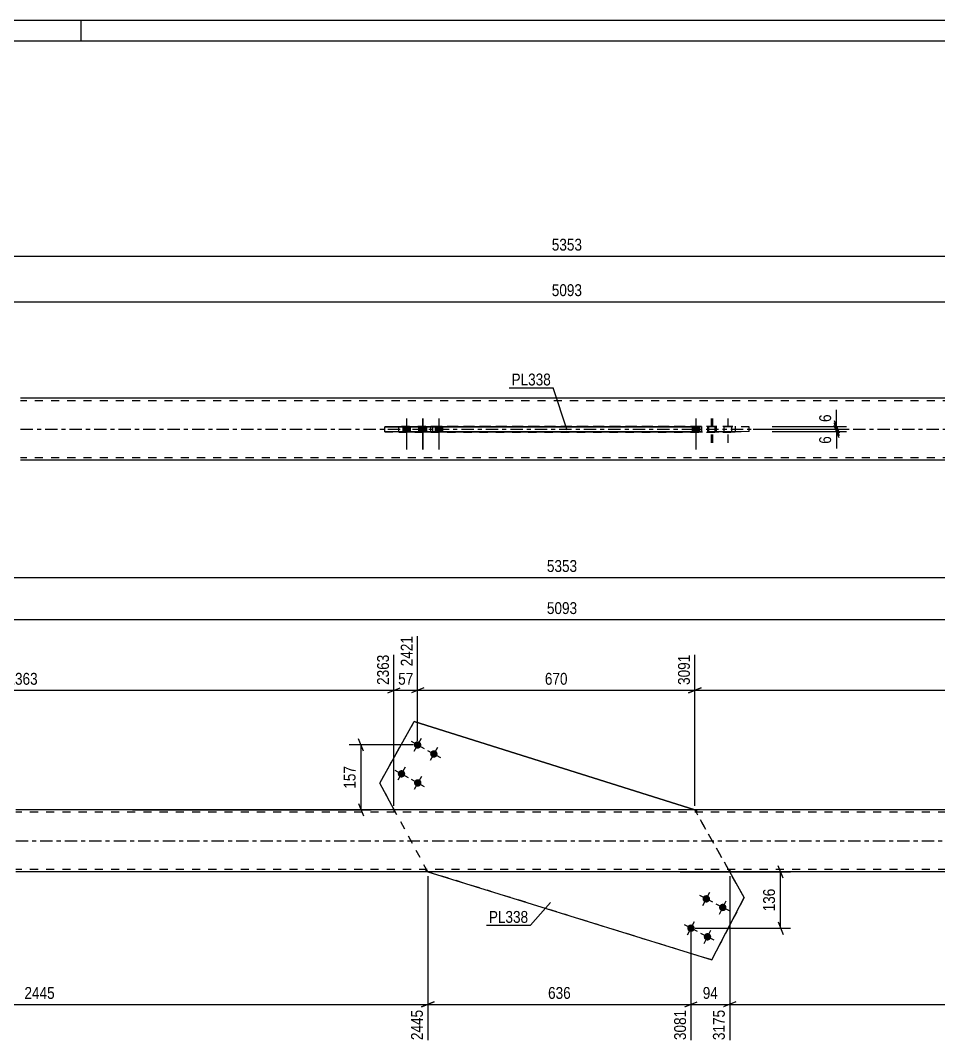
# Model space of a CAD drawing. Header units: millimetres. Extents: x 0 to 594, y 0 to 420.
# Drawn here: x 159.4 to 381.3, y 172.9 to 420 of the extents above; entities that cross this region are included whole.
import ezdxf

# ---------------------------------------------------------------- set-up
doc = ezdxf.new("R2010")
doc.units = ezdxf.units.MM
doc.linetypes.add('DXK_LINE_DOT2', pattern=[3.9198, 1.9599, -1.9599])
doc.linetypes.add('DXK_LINE_DOT3', pattern=[5.9187, 2.979, -0.9799, 0.9799, -0.9799])
doc.styles.add('Arial Narrow', font='ARIALN.TTF', dxfattribs={"height": 0.2})

# ---------------------------------------------------------------- blocks, each defined once
blk = doc.blocks.new('Unknown-580874430-1129')
at = {"color": 5, "linetype": 'Continuous'}
for p, q in [((594, 420), (0, 420)), ((174, 415), (174, 420)), ((589, 415), (5, 415))]:
    blk.add_line(p, q, dxfattribs=at)
blk = doc.blocks.new('Part-580874430-1912 - 1901')
at = {"color": 2, "linetype": 'Continuous'}
for p, q in [((422.32, 229.19), (158.23, 229.19)), ((422.32, 214.19), (158.23, 214.19))]:
    blk.add_line(p, q, dxfattribs=at)
at = {"color": 7, "linetype": 'DXK_LINE_DOT2'}
for p, q in [((422.32, 228.59), (158.23, 228.59)), ((249.63, 229.19), (249.63, 228.59)), ((322.82, 229.19), (322.82, 228.59)), ((422.32, 214.79), (158.23, 214.79)), ((257.41, 214.19), (257.41, 214.79)), ((330.92, 214.19), (330.92, 214.79))]:
    blk.add_line(p, q, dxfattribs=at)
at = {"color": 7, "linetype": 'DXK_LINE_DOT3'}
blk.add_line((158.23, 221.69), (422.32, 221.69), dxfattribs=at)
blk = doc.blocks.new('Part-580874430-1943 - 1901')
at = {"color": 2, "linetype": 'Continuous'}
for p, q in [((246.23, 235.66), (254.5, 250.51)), ((322.38, 229.19), (254.5, 250.51)), ((254.5, 250.51), (322.38, 229.19)), ((249.73, 229.19), (246.23, 235.66)), ((257.84, 214.19), (326.45, 192.89)), ((334.32, 207.96), (330.81, 214.19)), ((326.45, 192.89), (334.32, 207.96))]:
    blk.add_line(p, q, dxfattribs=at)
at = {"color": 7, "linetype": 'DXK_LINE_DOT2'}
for p, q in [((246.23, 235.66), (254.5, 250.51)), ((254.5, 250.51), (254.5, 250.51)), ((246.23, 235.66), (246.23, 235.66)), ((257.84, 214.19), (246.23, 235.66)), ((257.84, 214.19), (249.73, 229.19)), ((322.38, 229.19), (322.38, 229.19)), ((322.58, 228.84), (322.38, 229.19)), ((322.38, 229.19), (322.38, 229.19)), ((334.32, 207.96), (322.38, 229.19)), ((330.81, 214.19), (322.58, 228.84)), ((257.84, 214.19), (257.84, 214.19)), ((326.45, 192.89), (257.84, 214.19)), ((334.32, 207.96), (326.45, 192.89)), ((334.32, 207.96), (334.32, 207.96)), ((326.45, 192.89), (326.45, 192.89))]:
    blk.add_line(p, q, dxfattribs=at)
blk = doc.blocks.new('Bolt-580874430-1946 - 1901')
at = {"linetype": 'Continuous'}
for points in [[(255.37, 245.78), (255.55, 245.76), (255.73, 245.7), (255.9, 245.6), (256.04, 245.48), (256.15, 245.33), (256.22, 245.15), (256.26, 244.97), (256.26, 244.78), (256.22, 244.6), (256.15, 244.43), (256.04, 244.27), (255.9, 244.15), (255.73, 244.05), (255.55, 244), (255.37, 243.98), (255.18, 244), (255, 244.05), (254.84, 244.15), (254.7, 244.27), (254.59, 244.43), (254.51, 244.6), (254.47, 244.78), (254.47, 244.97), (254.51, 245.15), (254.59, 245.33), (254.7, 245.48), (254.84, 245.6), (255, 245.7), (255.18, 245.76)], [(259.3, 243.59), (259.49, 243.57), (259.66, 243.51), (259.83, 243.41), (259.97, 243.29), (260.08, 243.14), (260.15, 242.96), (260.19, 242.78), (260.19, 242.59), (260.15, 242.41), (260.08, 242.24), (259.97, 242.08), (259.83, 241.96), (259.66, 241.86), (259.49, 241.81), (259.3, 241.79), (259.11, 241.81), (258.93, 241.86), (258.77, 241.96), (258.63, 242.08), (258.52, 242.24), (258.44, 242.41), (258.4, 242.59), (258.4, 242.78), (258.44, 242.96), (258.52, 243.14), (258.63, 243.29), (258.77, 243.41), (258.93, 243.51), (259.11, 243.57)], [(251.47, 238.79), (251.66, 238.77), (251.84, 238.71), (252, 238.62), (252.14, 238.49), (252.25, 238.34), (252.33, 238.17), (252.37, 237.98), (252.37, 237.79), (252.33, 237.61), (252.25, 237.44), (252.14, 237.29), (252, 237.16), (251.84, 237.07), (251.66, 237.01), (251.47, 236.99), (251.29, 237.01), (251.11, 237.07), (250.94, 237.16), (250.8, 237.29), (250.69, 237.44), (250.62, 237.61), (250.58, 237.79), (250.58, 237.98), (250.62, 238.17), (250.69, 238.34), (250.8, 238.49), (250.94, 238.62), (251.11, 238.71), (251.29, 238.77)], [(255.4, 236.6), (255.59, 236.58), (255.77, 236.52), (255.93, 236.43), (256.07, 236.3), (256.18, 236.15), (256.26, 235.98), (256.3, 235.79), (256.3, 235.6), (256.26, 235.42), (256.18, 235.25), (256.07, 235.09), (255.93, 234.97), (255.77, 234.87), (255.59, 234.82), (255.4, 234.8), (255.22, 234.82), (255.04, 234.87), (254.88, 234.97), (254.74, 235.09), (254.63, 235.25), (254.55, 235.42), (254.51, 235.6), (254.51, 235.79), (254.55, 235.98), (254.63, 236.15), (254.74, 236.3), (254.88, 236.43), (255.04, 236.52), (255.22, 236.58)]]:
    blk.add_hatch(color=1, dxfattribs=at).paths.add_polyline_path(points)
at = {"color": 1, "linetype": 'Continuous'}
for p, q in [((253.8, 245.75), (256.94, 244)), ((256.24, 246.45), (254.49, 243.3)), ((257.73, 243.56), (260.87, 241.81)), ((260.17, 244.26), (258.42, 241.11)), ((249.9, 238.76), (253.05, 237.01)), ((252.35, 239.46), (250.6, 236.32)), ((256.28, 237.27), (254.53, 234.13)), ((253.83, 236.57), (256.98, 234.82))]:
    blk.add_line(p, q, dxfattribs=at)
blk = doc.blocks.new('Bolt-580874430-1947 - 1901')
at = {"linetype": 'Continuous'}
for points in [[(325.15, 208.57), (325.33, 208.55), (325.51, 208.49), (325.67, 208.4), (325.81, 208.27), (325.92, 208.12), (326, 207.95), (326.04, 207.76), (326.04, 207.58), (326, 207.39), (325.92, 207.22), (325.81, 207.07), (325.67, 206.94), (325.51, 206.85), (325.33, 206.79), (325.15, 206.77), (324.96, 206.79), (324.78, 206.85), (324.62, 206.94), (324.48, 207.07), (324.37, 207.22), (324.29, 207.39), (324.25, 207.58), (324.25, 207.76), (324.29, 207.95), (324.37, 208.12), (324.48, 208.27), (324.62, 208.4), (324.78, 208.49), (324.96, 208.55)], [(329.13, 206.49), (329.32, 206.47), (329.5, 206.41), (329.66, 206.31), (329.8, 206.19), (329.91, 206.04), (329.99, 205.86), (330.03, 205.68), (330.03, 205.49), (329.99, 205.31), (329.91, 205.14), (329.8, 204.98), (329.66, 204.86), (329.5, 204.76), (329.32, 204.71), (329.13, 204.69), (328.95, 204.71), (328.77, 204.76), (328.61, 204.86), (328.47, 204.98), (328.35, 205.14), (328.28, 205.31), (328.24, 205.49), (328.24, 205.68), (328.28, 205.86), (328.35, 206.04), (328.47, 206.19), (328.61, 206.31), (328.77, 206.41), (328.95, 206.47)], [(321.44, 201.48), (321.63, 201.46), (321.81, 201.4), (321.97, 201.31), (322.11, 201.18), (322.22, 201.03), (322.3, 200.86), (322.34, 200.67), (322.34, 200.48), (322.3, 200.3), (322.22, 200.13), (322.11, 199.98), (321.97, 199.85), (321.81, 199.76), (321.63, 199.7), (321.44, 199.68), (321.26, 199.7), (321.08, 199.76), (320.91, 199.85), (320.77, 199.98), (320.66, 200.13), (320.59, 200.3), (320.55, 200.48), (320.55, 200.67), (320.59, 200.86), (320.66, 201.03), (320.77, 201.18), (320.91, 201.31), (321.08, 201.4), (321.26, 201.46)], [(325.43, 199.39), (325.62, 199.38), (325.8, 199.32), (325.96, 199.22), (326.1, 199.1), (326.21, 198.94), (326.29, 198.77), (326.33, 198.59), (326.33, 198.4), (326.29, 198.22), (326.21, 198.04), (326.1, 197.89), (325.96, 197.77), (325.8, 197.67), (325.62, 197.61), (325.43, 197.59), (325.24, 197.61), (325.07, 197.67), (324.9, 197.77), (324.76, 197.89), (324.65, 198.04), (324.58, 198.22), (324.54, 198.4), (324.54, 198.59), (324.58, 198.77), (324.65, 198.94), (324.76, 199.1), (324.9, 199.22), (325.07, 199.32), (325.24, 199.38)]]:
    blk.add_hatch(color=1, dxfattribs=at).paths.add_polyline_path(points)
at = {"color": 1, "linetype": 'Continuous'}
for p, q in [((326.74, 206.84), (323.55, 208.5)), ((324.31, 206.07), (325.98, 209.27)), ((330.73, 204.75), (327.54, 206.42)), ((328.3, 203.99), (329.97, 207.18)), ((323.04, 199.75), (319.85, 201.41)), ((320.61, 198.98), (322.28, 202.17)), ((327.03, 197.66), (323.84, 199.33)), ((324.6, 196.9), (326.26, 200.09))]:
    blk.add_line(p, q, dxfattribs=at)
blk = doc.blocks.new('Part-580874430-2336 - 2328')
at = {"color": 2, "linetype": 'Continuous'}
for p, q in [((259.02, 321.79), (247.41, 321.77)), ((247.41, 320.57), (247.41, 321.77)), ((247.41, 321.77), (255.68, 321.75)), ((255.68, 321.75), (323.57, 321.77)), ((255.68, 320.55), (255.68, 321.75)), ((324, 321.82), (259.02, 321.79)), ((323.57, 320.57), (323.57, 321.77)), ((324, 321.77), (323.57, 321.77)), ((255.68, 320.55), (247.41, 320.57)), ((323.57, 320.57), (255.68, 320.55)), ((324, 320.57), (323.57, 320.57))]:
    blk.add_line(p, q, dxfattribs=at)
at = {"color": 7, "linetype": 'DXK_LINE_DOT2'}
for p, q in [((259.02, 320.59), (259.02, 321.79)), ((327.64, 321.82), (324, 321.82)), ((335.5, 321.8), (324, 321.77)), ((327.64, 320.62), (327.64, 321.82)), ((335.5, 321.8), (327.64, 321.82)), ((335.5, 320.6), (335.5, 321.8)), ((247.41, 320.57), (259.02, 320.59)), ((259.02, 320.59), (327.64, 320.62)), ((335.5, 320.6), (324, 320.57)), ((327.64, 320.62), (335.5, 320.6))]:
    blk.add_line(p, q, dxfattribs=at)
blk = doc.blocks.new('Part-580874430-2367 - 2328')
at = {"color": 2, "linetype": 'Continuous'}
for p, q in [((423.5, 328.68), (159.41, 328.68)), ((250.81, 321.87), (324, 321.87)), ((250.81, 321.87), (250.81, 321.76)), ((258.6, 321.75), (258.6, 321.87)), ((324, 321.87), (324, 320.47)), ((250.81, 320.56), (250.81, 320.47)), ((250.81, 320.47), (250.81, 320.47)), ((324, 320.47), (250.81, 320.47)), ((258.6, 320.49), (258.6, 320.55)), ((258.6, 320.49), (258.6, 320.49)), ((324, 320.49), (258.6, 320.49)), ((423.5, 313.68), (159.41, 313.68))]:
    blk.add_line(p, q, dxfattribs=at)
at = {"color": 7, "linetype": 'DXK_LINE_DOT2'}
for p, q in [((423.5, 328.08), (159.41, 328.08)), ((324, 321.87), (250.81, 321.87)), ((250.81, 320.47), (250.81, 321.76)), ((258.6, 321.89), (258.6, 321.87)), ((258.6, 321.87), (258.6, 321.89)), ((258.6, 321.89), (332.1, 321.89)), ((258.6, 321.89), (258.6, 321.89)), ((258.6, 321.89), (332.1, 321.89)), ((258.6, 320.49), (258.6, 321.75)), ((332.1, 321.89), (332.1, 320.49)), ((250.81, 320.47), (324, 320.47)), ((258.6, 320.49), (332.1, 320.49)), ((332.1, 320.49), (324, 320.49)), ((423.5, 314.28), (159.41, 314.28))]:
    blk.add_line(p, q, dxfattribs=at)
at = {"color": 7, "linetype": 'DXK_LINE_DOT3'}
blk.add_line((159.41, 321.18), (423.5, 321.18), dxfattribs=at)
blk = doc.blocks.new('Bolt-580874430-2373 - 2328')
at = {"linetype": 'Continuous'}
for points in [[(253.56, 321.76), (251.76, 321.76), (251.76, 320.56), (253.56, 320.56)], [(257.45, 321.75), (255.65, 321.75), (255.65, 320.55), (257.45, 320.55)], [(257.49, 321.77), (255.69, 321.76), (255.69, 320.56), (257.49, 320.57)], [(261.38, 321.76), (259.58, 321.76), (259.58, 320.56), (261.38, 320.56)]]:
    blk.add_hatch(color=1, dxfattribs=at).paths.add_polyline_path(points)
at = {"color": 1, "linetype": 'Continuous'}
for p, q in [((252.66, 323.76), (252.66, 316.26)), ((256.55, 323.75), (256.55, 316.25)), ((256.59, 323.77), (256.59, 316.27)), ((260.48, 323.76), (260.48, 316.26)), ((251.76, 321.76), (251.76, 320.56)), ((253.56, 321.76), (253.56, 320.56)), ((255.65, 321.75), (255.65, 320.55)), ((255.69, 321.76), (255.69, 320.56)), ((257.45, 321.75), (257.45, 320.55)), ((257.49, 321.77), (257.49, 320.57)), ((259.58, 321.76), (259.58, 320.56)), ((261.38, 321.76), (261.38, 320.56))]:
    blk.add_line(p, q, dxfattribs=at)
blk = doc.blocks.new('Bolt-580874430-2374 - 2328')
at = {"linetype": 'Continuous'}
blk.add_hatch(color=1, dxfattribs=at).paths.add_polyline_path([(321.73, 320.61), (323.53, 320.61), (323.53, 321.81), (321.73, 321.81)])
at = {"color": 1, "linetype": 'Continuous'}
for p, q in [((322.63, 323.81), (322.63, 316.31)), ((321.73, 321.81), (321.73, 320.61)), ((323.53, 321.81), (323.53, 320.61))]:
    blk.add_line(p, q, dxfattribs=at)
at = {"color": 1, "linetype": 'DXK_LINE_DOT2'}
for p, q in [((326.33, 323.8), (326.33, 316.3)), ((326.62, 323.81), (326.62, 316.31)), ((330.32, 323.8), (330.32, 316.3)), ((325.43, 321.8), (325.43, 320.6)), ((325.72, 321.81), (325.72, 320.61)), ((327.23, 321.8), (327.23, 320.6)), ((327.52, 321.81), (327.52, 320.61)), ((329.42, 321.8), (329.42, 320.6)), ((331.22, 321.8), (331.22, 320.6))]:
    blk.add_line(p, q, dxfattribs=at)
blk = doc.blocks.new('StraightDimension-580874430-6500 - 1901')
at = {"color": 7, "linetype": 'Continuous'}
for p, q in [((330.81, 213.19), (330.81, 173.53)), ((321.44, 199.58), (321.44, 173.53)), ((319.94, 181.54), (322.94, 182.74)), ((321.44, 182.14), (330.81, 182.14)), ((332.31, 182.74), (329.31, 181.54))]:
    blk.add_line(p, q, dxfattribs=at)
at = {"color": 0}
blk.add_wipeout([(328.56, 182.89), (328.56, 187.09), (323.7, 187.09), (323.7, 182.89)], dxfattribs=at)
at = {"color": 0, "linetype": 'Continuous'}
blk.add_wipeout([(330.21, 181.44), (326.01, 181.44), (326.01, 172.93), (330.21, 172.93)], dxfattribs=at)
at = {"color": 3, "style": 'Arial Narrow'}
blk.add_text('94', height=2.863, dxfattribs=at).set_placement((324.3, 183.49))
at = {"color": 3, "linetype": 'Continuous', "style": 'Arial Narrow'}
blk.add_text('3175', height=2.863, rotation=90.0002, dxfattribs=at).set_placement((329.61, 173.53))
blk = doc.blocks.new('StraightDimension-580874430-5860 - 1901')
at = {"color": 7, "linetype": 'Continuous'}
for p, q in [((255.37, 245.87), (255.37, 271.19)), ((322.38, 230.19), (322.38, 266.69)), ((256.87, 258.68), (253.87, 257.48)), ((255.37, 258.08), (322.38, 258.08)), ((320.88, 257.48), (323.88, 258.68))]:
    blk.add_line(p, q, dxfattribs=at)
at = {"color": 0, "linetype": 'Continuous'}
blk.add_wipeout([(321.78, 267.29), (317.58, 267.29), (317.58, 258.78), (321.78, 258.78)], dxfattribs=at)
at = {"color": 0}
blk.add_wipeout([(292.22, 258.83), (292.22, 263.03), (285.53, 263.03), (285.53, 258.83)], dxfattribs=at)
at = {"color": 3, "linetype": 'Continuous', "style": 'Arial Narrow'}
blk.add_text('3091', height=2.863, rotation=90.0002, dxfattribs=at).set_placement((321.18, 259.38))
at = {"color": 3, "style": 'Arial Narrow'}
blk.add_text('670', height=2.863, dxfattribs=at).set_placement((286.13, 259.43))
blk = doc.blocks.new('StraightDimension-580874430-5859 - 1901')
at = {"color": 7, "linetype": 'Continuous'}
for p, q in [((322.38, 230.19), (322.38, 266.69)), ((510.42, 231.18), (510.42, 266.69)), ((323.88, 258.68), (320.88, 257.48)), ((322.38, 258.08), (510.42, 258.08)), ((508.92, 257.48), (511.92, 258.68))]:
    blk.add_line(p, q, dxfattribs=at)
at = {"color": 0, "linetype": 'Continuous'}
blk.add_wipeout([(509.82, 267.29), (505.62, 267.29), (505.62, 258.78), (509.82, 258.78)], dxfattribs=at)
at = {"color": 0}
blk.add_wipeout([(420.66, 258.83), (420.66, 263.03), (412.14, 263.03), (412.14, 258.83)], dxfattribs=at)
at = {"color": 3, "linetype": 'Continuous', "style": 'Arial Narrow'}
blk.add_text('5093', height=2.863, rotation=90.0002, dxfattribs=at).set_placement((509.22, 259.38))
at = {"color": 3, "style": 'Arial Narrow'}
blk.add_text('2002', height=2.863, dxfattribs=at).set_placement((412.74, 259.43))
blk = doc.blocks.new('StraightDimension-580874430-6502 - 1901')
at = {"color": 7, "linetype": 'Continuous'}
for p, q in [((257.84, 213.19), (257.84, 173.53)), ((70.13, 212.18), (70.13, 179.02)), ((71.63, 182.74), (68.63, 181.54)), ((70.13, 182.14), (257.84, 182.14)), ((256.34, 181.54), (259.34, 182.74))]:
    blk.add_line(p, q, dxfattribs=at)
at = {"color": 0}
blk.add_wipeout([(168.24, 182.89), (168.24, 187.09), (159.73, 187.09), (159.73, 182.89)], dxfattribs=at)
at = {"color": 0, "linetype": 'Continuous'}
for points in [[(69.53, 181.44), (65.33, 181.44), (65.33, 178.42), (69.53, 178.42)], [(257.24, 181.44), (253.04, 181.44), (253.04, 172.93), (257.24, 172.93)]]:
    blk.add_wipeout(points, dxfattribs=at)
at = {"color": 3, "style": 'Arial Narrow'}
blk.add_text('2445', height=2.863, dxfattribs=at).set_placement((160.33, 183.49))
at = {"color": 3, "linetype": 'Continuous', "style": 'Arial Narrow'}
for s, height, p in [('0', 2.86, (68.93, 179.02)), ('2445', 2.863, (256.64, 173.53))]:
    blk.add_text(s, height=height, rotation=90.0002, dxfattribs=at).set_placement(p)
blk = doc.blocks.new('StraightDimension-580874430-5861 - 1901')
at = {"color": 7, "linetype": 'Continuous'}
for p, q in [((255.37, 245.87), (255.37, 271.19)), ((249.63, 230.19), (249.63, 266.69)), ((248.13, 257.48), (251.13, 258.68)), ((249.63, 258.08), (255.37, 258.08)), ((256.87, 258.68), (253.87, 257.48))]:
    blk.add_line(p, q, dxfattribs=at)
at = {"color": 0}
blk.add_wipeout([(254.92, 258.83), (254.92, 263.03), (250.07, 263.03), (250.07, 258.83)], dxfattribs=at)
at = {"color": 0, "linetype": 'Continuous'}
blk.add_wipeout([(254.77, 271.79), (250.57, 271.79), (250.57, 263.28), (254.77, 263.28)], dxfattribs=at)
at = {"color": 3, "linetype": 'Continuous', "style": 'Arial Narrow'}
blk.add_text('2421', height=2.863, rotation=90.0002, dxfattribs=at).set_placement((254.17, 263.88))
at = {"color": 3, "style": 'Arial Narrow'}
blk.add_text('57', height=2.863, dxfattribs=at).set_placement((250.67, 259.43))
blk = doc.blocks.new('StraightDimension-580874430-2030 - 1901')
at = {"color": 7, "linetype": 'Continuous'}
for p, q in [((343.7, 212.69), (342.5, 215.69)), ((318.82, 214.19), (345.5, 214.19)), ((343.1, 200.58), (343.1, 214.19)), ((322.44, 200.58), (345.5, 200.58)), ((342.5, 202.08), (343.7, 199.08))]:
    blk.add_line(p, q, dxfattribs=at)
at = {"color": 0}
blk.add_wipeout([(342.35, 210.73), (338.15, 210.73), (338.15, 204.04), (342.35, 204.04)], dxfattribs=at)
at = {"color": 3, "style": 'Arial Narrow'}
blk.add_text('136', height=2.863, rotation=90.0002, dxfattribs=at).set_placement((341.75, 204.64))
blk = doc.blocks.new('StraightDimension-580874430-5596 - 1901')
at = {"color": 7, "linetype": 'Continuous'}
blk.add_line((57.13, 285.34), (523.42, 285.34), dxfattribs=at)
at = {"color": 0}
blk.add_wipeout([(294.53, 286.09), (294.53, 290.29), (286.02, 290.29), (286.02, 286.09)], dxfattribs=at)
at = {"color": 3, "style": 'Arial Narrow'}
blk.add_text('5353', height=2.863, dxfattribs=at).set_placement((286.62, 286.69))
blk = doc.blocks.new('StraightDimension-580874430-5792 - 1901')
at = {"color": 7, "linetype": 'Continuous'}
blk.add_line((70.13, 275.17), (510.42, 275.17), dxfattribs=at)
at = {"color": 0}
blk.add_wipeout([(294.53, 275.92), (294.53, 280.12), (286.02, 280.12), (286.02, 275.92)], dxfattribs=at)
at = {"color": 3, "style": 'Arial Narrow'}
blk.add_text('5093', height=2.863, dxfattribs=at).set_placement((286.62, 276.52))
blk = doc.blocks.new('StraightDimension-580874430-5862 - 1901')
at = {"color": 7, "linetype": 'Continuous'}
for p, q in [((249.63, 230.19), (249.63, 266.69)), ((70.13, 230.19), (70.13, 261.21)), ((71.63, 258.68), (68.63, 257.48)), ((70.13, 258.08), (249.63, 258.08)), ((248.13, 257.48), (251.13, 258.68))]:
    blk.add_line(p, q, dxfattribs=at)
at = {"color": 0, "linetype": 'Continuous'}
for points in [[(249.03, 267.29), (244.83, 267.29), (244.83, 258.78), (249.03, 258.78)], [(69.53, 261.81), (65.33, 261.81), (65.33, 258.78), (69.53, 258.78)]]:
    blk.add_wipeout(points, dxfattribs=at)
at = {"color": 0}
blk.add_wipeout([(164.13, 258.83), (164.13, 263.03), (155.62, 263.03), (155.62, 258.83)], dxfattribs=at)
at = {"color": 3, "linetype": 'Continuous', "style": 'Arial Narrow'}
for s, height, p in [('2363', 2.863, (248.43, 259.38)), ('0', 2.86, (68.93, 259.38))]:
    blk.add_text(s, height=height, rotation=90.0002, dxfattribs=at).set_placement(p)
at = {"color": 3, "style": 'Arial Narrow'}
blk.add_text('2363', height=2.863, dxfattribs=at).set_placement((156.22, 259.43))
blk = doc.blocks.new('StraightDimension-580874430-6108 - 1901')
at = {"color": 7, "linetype": 'Continuous'}
for p, q in [((254.37, 244.87), (238.86, 244.87)), ((242.31, 243.37), (241.11, 246.37)), ((241.71, 229.21), (241.71, 244.87)), ((241.11, 230.71), (242.31, 227.71)), ((186.45, 229.21), (244.11, 229.21))]:
    blk.add_line(p, q, dxfattribs=at)
at = {"color": 0}
blk.add_wipeout([(240.96, 240.38), (236.76, 240.38), (236.76, 233.7), (240.96, 233.7)], dxfattribs=at)
at = {"color": 3, "style": 'Arial Narrow'}
blk.add_text('157', height=2.863, rotation=90.0002, dxfattribs=at).set_placement((240.36, 234.3))
blk = doc.blocks.new('StraightDimension-580874430-6499 - 1901')
at = {"color": 7, "linetype": 'Continuous'}
for p, q in [((330.81, 213.19), (330.81, 173.53)), ((510.42, 213.19), (510.42, 173.53)), ((332.31, 182.74), (329.31, 181.54)), ((330.81, 182.14), (510.42, 182.14)), ((508.92, 181.54), (511.92, 182.74))]:
    blk.add_line(p, q, dxfattribs=at)
at = {"color": 0}
blk.add_wipeout([(424.87, 182.89), (424.87, 187.09), (416.36, 187.09), (416.36, 182.89)], dxfattribs=at)
at = {"color": 0, "linetype": 'Continuous'}
blk.add_wipeout([(509.82, 181.44), (505.62, 181.44), (505.62, 172.93), (509.82, 172.93)], dxfattribs=at)
at = {"color": 3, "style": 'Arial Narrow'}
blk.add_text('1918', height=2.863, dxfattribs=at).set_placement((416.96, 183.49))
at = {"color": 3, "linetype": 'Continuous', "style": 'Arial Narrow'}
blk.add_text('5093', height=2.863, rotation=90.0002, dxfattribs=at).set_placement((509.22, 173.53))
blk = doc.blocks.new('StraightDimension-580874430-6501 - 1901')
at = {"color": 7, "linetype": 'Continuous'}
for p, q in [((257.84, 213.19), (257.84, 173.53)), ((321.44, 199.58), (321.44, 173.53)), ((259.34, 182.74), (256.34, 181.54)), ((257.84, 182.14), (321.44, 182.14)), ((319.94, 181.54), (322.94, 182.74))]:
    blk.add_line(p, q, dxfattribs=at)
at = {"color": 0}
blk.add_wipeout([(292.98, 182.89), (292.98, 187.09), (286.3, 187.09), (286.3, 182.89)], dxfattribs=at)
at = {"color": 0, "linetype": 'Continuous'}
blk.add_wipeout([(320.84, 181.44), (316.64, 181.44), (316.64, 172.93), (320.84, 172.93)], dxfattribs=at)
at = {"color": 3, "style": 'Arial Narrow'}
blk.add_text('636', height=2.863, dxfattribs=at).set_placement((286.9, 183.49))
at = {"color": 3, "linetype": 'Continuous', "style": 'Arial Narrow'}
blk.add_text('3081', height=2.863, rotation=90.0002, dxfattribs=at).set_placement((320.24, 173.53))
blk = doc.blocks.new('StraightDimension-580874430-6333 - 2328')
at = {"color": 7, "linetype": 'Continuous'}
blk.add_line((71.31, 352.02), (511.6, 352.02), dxfattribs=at)
at = {"color": 0}
blk.add_wipeout([(295.71, 352.77), (295.71, 356.97), (287.2, 356.97), (287.2, 352.77)], dxfattribs=at)
at = {"color": 3, "style": 'Arial Narrow'}
blk.add_text('5093', height=2.863, dxfattribs=at).set_placement((287.8, 353.37))
blk = doc.blocks.new('StraightDimension-580874430-6248 - 2328')
at = {"color": 7, "linetype": 'Continuous'}
blk.add_line((58.31, 363.02), (524.6, 363.02), dxfattribs=at)
at = {"color": 0}
blk.add_wipeout([(295.71, 363.77), (295.71, 367.97), (287.2, 367.97), (287.2, 363.77)], dxfattribs=at)
at = {"color": 3, "style": 'Arial Narrow'}
blk.add_text('5353', height=2.863, dxfattribs=at).set_placement((287.8, 364.37))
blk = doc.blocks.new('StraightDimension-580874430-2515 - 2328')
at = {"color": 7, "linetype": 'Continuous'}
for p, q in [((336.5, 321.2), (359.06, 321.2)), ((356.06, 322.7), (357.26, 319.7)), ((357.26, 319.11), (356.06, 322.11)), ((356.66, 320.61), (356.66, 321.2)), ((341.05, 320.61), (359.06, 320.61))]:
    blk.add_line(p, q, dxfattribs=at)
at = {"color": 0}
blk.add_wipeout([(355.91, 320.09), (351.71, 320.09), (351.71, 317.06), (355.91, 317.06)], dxfattribs=at)
at = {"color": 7, "linetype": 'Continuous'}
blk.add_line((356.66, 320.61), (356.66, 316.53), dxfattribs=at)
blk.add_line((356.66, 320.61), (356.66, 316.53), dxfattribs=at)
at = {"color": 3, "style": 'Arial Narrow'}
blk.add_text('6', height=2.86, rotation=90.0002, dxfattribs=at).set_placement((355.31, 317.66))
blk = doc.blocks.new('StraightDimension-580874430-2519 - 2328')
at = {"color": 7, "linetype": 'Continuous'}
for p, q in [((336.5, 321.2), (359.06, 321.2)), ((341.05, 321.81), (359.06, 321.81)), ((356.06, 323.31), (357.26, 320.31)), ((357.26, 319.7), (356.06, 322.7)), ((356.66, 321.2), (356.66, 321.81))]:
    blk.add_line(p, q, dxfattribs=at)
at = {"color": 0}
blk.add_wipeout([(355.91, 325.36), (351.71, 325.36), (351.71, 322.34), (355.91, 322.34)], dxfattribs=at)
at = {"color": 7, "linetype": 'Continuous'}
blk.add_line((356.66, 321.81), (356.66, 325.89), dxfattribs=at)
blk.add_line((356.66, 321.81), (356.66, 325.89), dxfattribs=at)
at = {"color": 3, "style": 'Arial Narrow'}
blk.add_text('6', height=2.86, rotation=90.0002, dxfattribs=at).set_placement((355.31, 322.94))
blk = doc.blocks.new('Mark-580874430-1939 - 1901')
at = {"color": 0}
blk.add_wipeout([(282.09, 201.87), (282.09, 204.87), (272.59, 204.87), (272.59, 201.87)], dxfattribs=at)
blk.add_wipeout([(282.09, 201.87), (282.09, 204.87), (272.59, 204.87), (272.59, 201.87)], dxfattribs=at)
at = {"color": 30, "linetype": 'Continuous'}
for p in [(287.45, 206.76), (271.99, 201.27)]:
    blk.add_line(p, (282.69, 201.27), dxfattribs=at)
at = {"color": 3, "style": 'Arial Narrow'}
blk.add_text('PL338', height=2.863, dxfattribs=at).set_placement((272.59, 201.87))
blk = doc.blocks.new('Mark-580874430-2332 - 2328')
at = {"color": 0}
blk.add_wipeout([(287.57, 331.77), (287.57, 334.77), (278.07, 334.77), (278.07, 331.77)], dxfattribs=at)
blk.add_wipeout([(287.57, 331.77), (287.57, 334.77), (278.07, 334.77), (278.07, 331.77)], dxfattribs=at)
at = {"color": 30, "linetype": 'Continuous'}
for p in [(277.47, 331.17), (291.55, 320.99)]:
    blk.add_line(p, (288.17, 331.17), dxfattribs=at)
at = {"color": 3, "style": 'Arial Narrow'}
blk.add_text('PL338', height=2.863, dxfattribs=at).set_placement((278.07, 331.77))

msp = doc.modelspace()

# ---------------------------------------------------------------- block references
for name in ['Unknown-580874430-1129', 'Part-580874430-2367 - 2328', 'Bolt-580874430-2373 - 2328', 'Bolt-580874430-2374 - 2328', 'Part-580874430-2336 - 2328', 'Part-580874430-1943 - 1901', 'Bolt-580874430-1946 - 1901', 'Part-580874430-1912 - 1901', 'Bolt-580874430-1947 - 1901']:
    msp.add_blockref(name, (0, 0))

# ---------------------------------------------------------------- next in the draw order: block references
for name in ['StraightDimension-580874430-6333 - 2328', 'StraightDimension-580874430-5860 - 1901', 'StraightDimension-580874430-6502 - 1901', 'StraightDimension-580874430-6500 - 1901']:
    msp.add_blockref(name, (0, 0))

# ---------------------------------------------------------------- next in the draw order: block references
for name in ['StraightDimension-580874430-6248 - 2328', 'StraightDimension-580874430-5861 - 1901', 'StraightDimension-580874430-5859 - 1901', 'StraightDimension-580874430-2030 - 1901']:
    msp.add_blockref(name, (0, 0))

# ---------------------------------------------------------------- next in the draw order: block references
for name in ['Mark-580874430-2332 - 2328', 'StraightDimension-580874430-2515 - 2328', 'StraightDimension-580874430-5596 - 1901', 'StraightDimension-580874430-6501 - 1901', 'StraightDimension-580874430-6499 - 1901']:
    msp.add_blockref(name, (0, 0))

# ---------------------------------------------------------------- next in the draw order: block references
for name in ['StraightDimension-580874430-2519 - 2328', 'StraightDimension-580874430-5792 - 1901', 'Mark-580874430-1939 - 1901']:
    msp.add_blockref(name, (0, 0))

# ---------------------------------------------------------------- next in the draw order: block references
msp.add_blockref('StraightDimension-580874430-5862 - 1901', (0, 0))

# ---------------------------------------------------------------- next in the draw order: block references
msp.add_blockref('StraightDimension-580874430-6108 - 1901', (0, 0))

doc.saveas('drawing.dxf')
